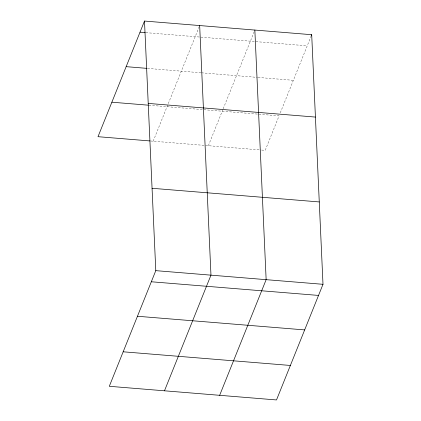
<?xml version="1.0" encoding="UTF-8"?>
<svg xmlns="http://www.w3.org/2000/svg" width="421" height="421" viewBox="0 0 421 421"><rect width="100%" height="100%" fill="white"/><g stroke="black" fill="none" stroke-linecap="round" stroke-linejoin="round"><path stroke-width="0.32" stroke-dasharray="2.1 1.58" d="M153.181 141.198L199.438 26.144M208.358 145.708L222.951 109.407M223.193 108.802L254.616 30.649M280.286 112.844L311.23 35.874M145.866 32.649L307.23 45.826M147.582 68.412L200.812 72.759M201.459 72.812L257.42 77.385M258.078 77.438L293.363 80.316M148.871 105.224L279.076 115.859L265.209 150.35L261.288 150.029M150.586 140.988L260.636 149.976"/><path stroke-width="0.63" d="M144.492 21.05L155.791 270.65L109.302 386.294L276.508 399.95L322.996 284.307L311.698 34.706L144.492 21.05L98.004 136.693L149.939 140.935M164.479 390.799L210.968 275.155L199.67 25.555M311.23 35.874L311.698 34.706M219.657 395.308L266.146 279.665L254.847 30.065M140.025 32.17L145.219 32.596M126.158 66.66L146.929 68.36M148.224 103.419L315.424 117.075M111.87 102.203L148.224 105.171M152.06 188.282L319.265 201.938M155.791 270.65L322.996 284.307M151.318 281.77L318.523 295.426M137.457 316.26L304.657 329.917M123.169 351.798L290.374 365.46"/></g></svg>
